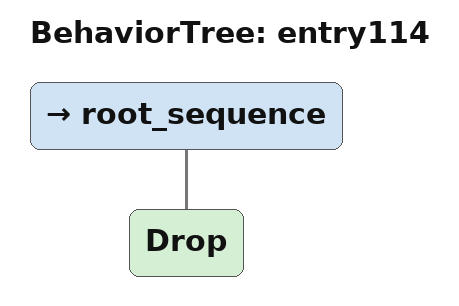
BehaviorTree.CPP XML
<?xml version="1.0" encoding="UTF-8"?>
<root BTCPP_format="4">
  <BehaviorTree ID="entry114">
    <root_sequence>
      <Drop/>
    </root_sequence>
  </BehaviorTree>

</root>
